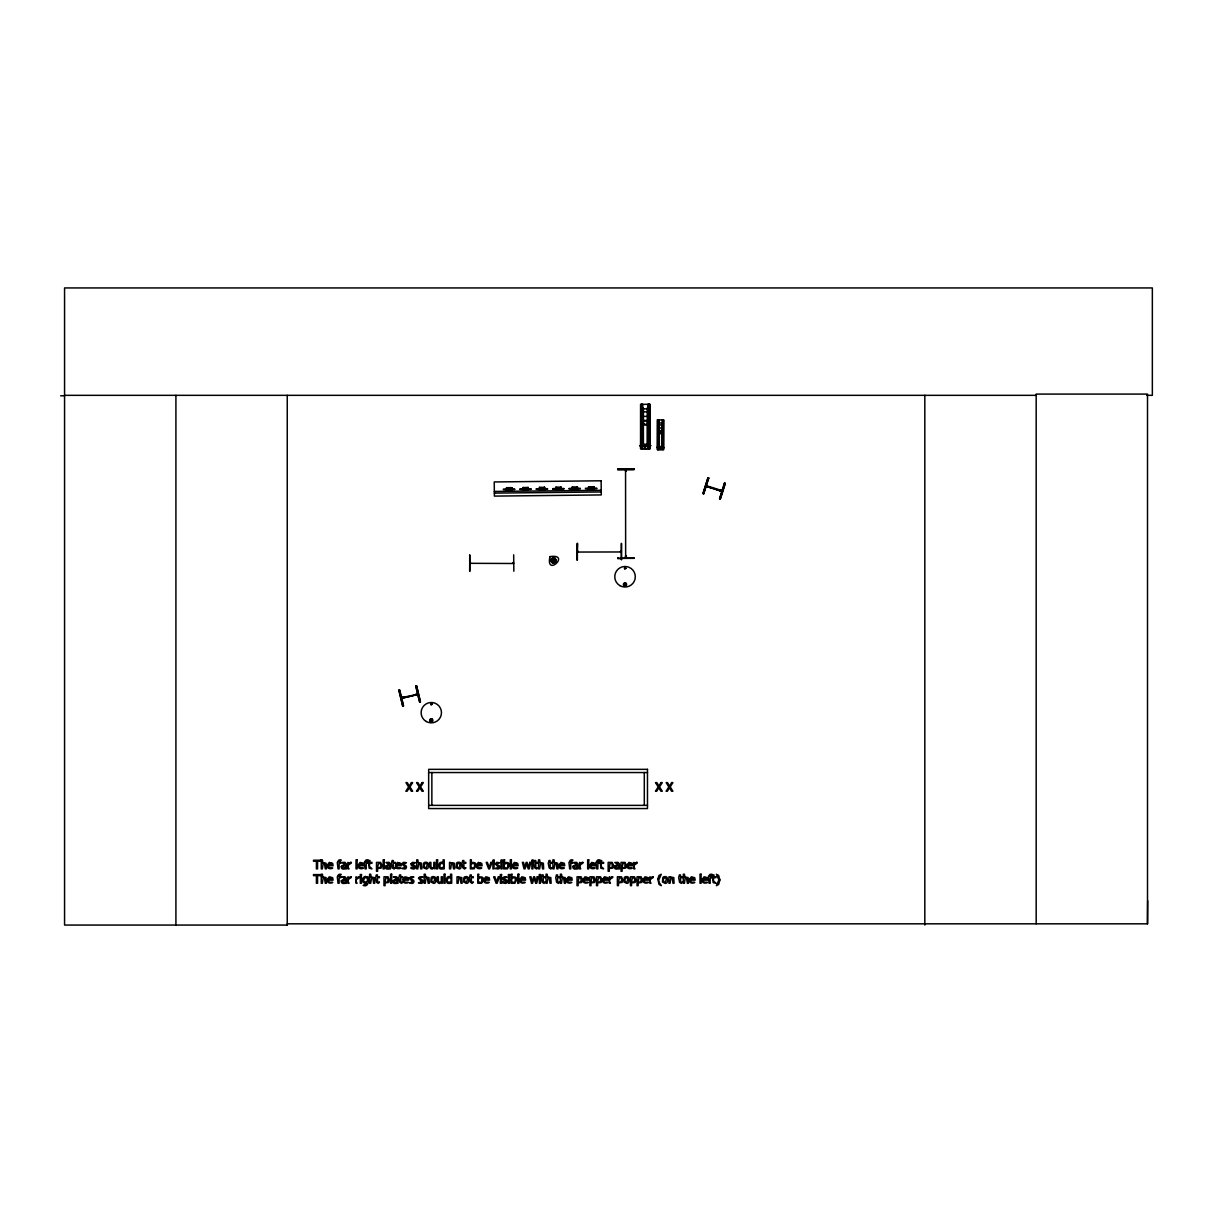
<?xml version="1.0" encoding="UTF-8"?>
<svg xmlns="http://www.w3.org/2000/svg" width="1213" height="1213" viewBox="0 0 1213 1213"><rect width="100%" height="100%" fill="white"/><g stroke="black" fill="none" stroke-linecap="round" stroke-linejoin="round"><path stroke-width="1.5" d="M1146.679 395.332L1152.35 395.332L1152.35 287.936L64.562 287.936L64.562 925.064L287.42 925.064L287.269 923.821L1147.513 923.821L1147.68 900.789M626.393 471.16L625.65 471.326L626.211 469.84M430.782 704.162L431.722 704.404L430.979 703.843M432.071 704.359C430.372 700.917 430.463 707.406 432.071 703.949M430.342 720.097C432.419 724.343 432.283 716.337 430.342 720.598M624.528 568.23L625.468 567.987L624.786 568.67M625.893 568.472C624.407 564.97 623.755 571.247 625.847 568.23M624.058 584.423C627.151 580.815 625.059 588.654 624.073 583.862M552.976 563.257L556.358 560.891L553.992 557.51L550.611 559.875L552.976 563.257L553.568 559.921L553.401 560.831M553.568 559.921L553.992 557.51M625.559 470.022L625.65 557.555M625.559 556.07L626.363 557.374L626.287 555.766M366.933 877.044L368.024 876.772C368.964 880.168 368.646 887.643 363.187 885.46C363.748 884.793 370.268 882.609 364.461 883.109C360.655 881.957 363.036 874.558 366.933 877.044A2.911 2.911 0 0 0 364.779 876.65M401.609 697.611L403.171 697.081L403.216 697.991M513.524 563.499L469.84 563.317L470.492 562.574L469.78 563.408M513.615 563.317L512.947 562.589M578.374 551.96L577.631 551.218M703.843 493.782L702.979 493.509L707.922 477.846L708.786 478.134M703.04 493.524L707.983 477.877M703.631 493.706L708.574 478.058M703.737 493.736L708.756 478.119M706.497 486.489L706.754 485.7M721.871 491.174L720.264 490.81L720.658 490.097M720.31 490.082L721.72 491.113L706.224 486.231M719.703 498.786L724.646 483.138M720.279 498.968L725.238 483.32M711.622 487.899L706.436 486.458L721.902 491.417L716.747 489.567M512.872 562.756L513.524 562.574M577.555 551.399L578.267 551.324M621.405 551.96L620.495 551.976L621.405 551.399M645.695 446.414L644.755 447.84L645.771 448.022L644.755 448.188M660.812 448.037L660.084 449.174M625.65 469.674L625.665 471.493M417.742 694.488L402.034 698.279L401.912 697.46M417.393 694.564L401.806 698.248M551.612 562.62L553.189 560.74M553.78 560.027L555.357 558.147M706.406 485.685L707.74 486.762M626.211 557.374L625.635 555.721L625.529 557.449M620.662 551.324L620.662 552.067M350.542 862.428L349.071 863.338L347.964 862.382L347.964 868.887L349.071 868.887C345.068 863.868 353.802 863.656 350.542 862.428A2.138 2.138 0 0 1 351.421 862.413M350.542 876.832L349.071 877.742L347.964 876.772L347.964 883.276L349.071 883.276C345.068 878.257 353.802 878.045 350.542 876.832A2.138 2.138 0 0 1 351.421 876.802M358.578 876.832L357.092 877.742L356 876.772L356 883.276L357.092 883.276C353.089 878.257 361.823 878.045 358.578 876.832A2.138 2.138 0 0 1 359.442 876.802M582.21 862.428L580.724 863.338L579.617 862.382L579.617 868.887L580.724 868.887C576.721 863.868 585.454 863.656 582.21 862.428A2.138 2.138 0 0 1 583.074 862.413M636.461 862.428L634.975 863.338L633.883 862.382L633.883 868.887L634.975 868.887C630.972 863.868 639.706 863.656 636.461 862.428A2.138 2.138 0 0 1 637.325 862.413M611.943 876.832L610.457 877.742L609.366 876.772L609.366 883.276L610.457 883.276C606.455 878.257 615.188 878.045 611.943 876.832A2.138 2.138 0 0 1 612.808 876.802M652.488 876.832L651.002 877.742L649.91 876.772L649.91 883.276L651.002 883.276C646.999 878.257 655.733 878.045 652.488 876.832A2.138 2.138 0 0 1 653.352 876.802M550.747 561.376L553.052 560.542M553.916 560.224L556.221 559.375M416.575 685.845L415.695 686.058L419.546 702.009L420.441 701.796L416.575 685.845L420.365 701.811M417.56 693.76L415.923 694.003L415.953 694.913M401.776 697.581L417.53 694.352M402.716 706.087L403.595 705.875L399.638 689.939L398.85 690.136L402.716 706.087L398.925 690.121M507.049 489.112L511.295 488.551L507.034 488.581M523.455 488.93L527.7 488.369L523.455 488.399M539.861 488.748L544.121 488.187L539.861 488.217M556.282 488.566L560.527 488.02L556.267 488.035M572.688 488.399L576.933 487.838L572.688 487.869M589.093 488.217L593.354 487.656L589.093 487.687M621.374 543.469L621.435 559.89L621.496 543.469M513.675 554.826L513.842 571.232M469.78 571.247L469.734 554.826L469.674 571.247M503.395 489.142L514.737 489.021M519.801 488.975L531.142 488.839M536.207 488.794L547.563 488.672M552.628 488.612L563.969 488.49M569.033 488.43L580.375 488.308M585.439 488.263L596.796 488.142M503.395 489.673L514.737 489.552M519.801 489.506L531.158 489.37M536.222 489.324L547.563 489.203M552.628 489.142L563.969 489.021M569.033 488.96L580.39 488.839M585.454 488.794L596.796 488.672M494.328 491.447L601.239 490.295M494.358 493.115L601.254 491.962M617.72 469.492L634.141 469.401M634.141 557.722L617.735 558.511L617.735 557.601M617.735 558.435L634.141 558.329M60.65 395.787L64.562 395.772M64.562 395.332L1036.175 395.332M641.177 408.872L649.38 408.872M641.177 411.874L649.38 411.874M641.177 416.393L649.38 416.393M663.602 419.91L657.264 419.941L657.264 449.583L663.602 449.568L663.602 419.91L663.466 449.568M641.161 420.395L649.364 420.395M657.689 422.943L663.162 422.943M641.161 424.899L649.364 424.899M657.689 424.959L663.162 424.959M657.689 427.962L663.162 427.962M657.689 430.645L663.162 430.645M657.689 433.648L663.162 433.648M641.177 444.261L649.38 444.261M639.797 445.535L650.744 445.535M639.797 445.868L650.744 445.868M657.689 446.551L663.162 446.551M656.779 447.4L664.087 447.627M659.993 447.976L660.858 447.931M650.016 448.765L640.54 448.81L640.57 404.354L650.016 404.323L649.986 448.765L649.819 404.323M621.314 551.96L577.631 552.051M428.659 772.545L647.484 772.545M428.659 805.371L647.484 805.371M707.831 486.853L706.421 486.352M644.846 446.429L645.741 446.505M550.611 559.875L553.022 560.3M553.947 560.467L556.358 560.891M706.557 485.731L722.053 490.628M551.248 558.511L553.128 560.072M553.841 560.679L555.721 562.256M552.491 557.631L553.325 559.936M553.644 560.815L554.477 563.12M415.923 686.012L419.774 701.963M399.517 689.97L403.383 705.921M593.445 486.777L593.475 489.506M588.957 486.822L588.987 489.567M577.039 486.959L577.07 489.688M572.536 487.004L572.566 489.734M560.633 487.126L560.664 489.87M556.13 487.186L556.161 489.916M544.212 487.308L544.243 490.037M544.106 488.005L544.121 489.4M539.724 487.353L539.755 490.097M527.807 487.49L527.837 490.219M527.7 488.187L527.716 489.582M523.303 487.535L523.334 490.264M511.401 487.671L511.431 490.401M511.295 488.354L511.31 489.764M506.898 487.717L506.928 490.446M577.388 543.469L577.373 559.89M1147.513 923.821L1147.513 394.089L1036.175 394.089L1036.175 923.821M924.822 395.332L924.822 925.064M712.107 876.772L712.107 877.681M711.97 876.772L711.97 877.681M663.117 419.91L663.162 449.568M662.768 447.703L662.874 423.625L662.738 449.568M662.404 423.625L662.51 447.703M662.101 419.91L662.162 449.568M661.813 423.625L661.813 447.703M661.707 423.625L661.676 447.703M661.267 449.568L659.599 449.568M659.19 423.64L659.068 447.733M658.765 419.941L658.811 449.583M658.704 419.941L658.704 449.583M658.356 423.64L658.341 447.733M657.992 419.941L657.992 449.583M649.455 404.323L649.38 448.765L649.364 404.323M648.925 404.323L648.925 448.765M648.773 404.323L648.743 448.765M648.424 404.323L648.379 448.765M648.227 408.023L648.227 420.987M648.227 424.686L648.227 445.065M647.848 408.023L647.848 420.987M647.848 424.686L647.848 445.065M647.772 404.323L647.772 448.765M647.136 408.023L647.333 420.987M647.181 424.686L647.136 445.065M646.529 448.765L644.027 448.765M644.3 772.545L644.3 805.371M643.375 408.053L643.421 421.017M643.375 424.732L643.421 445.095M643.224 408.053L643.224 421.017M643.224 424.732L643.224 445.095M642.845 408.053L642.845 421.017M642.845 424.732L642.845 445.095M642.769 404.354L642.769 448.81M642.329 408.053L642.329 421.017M642.329 424.732L642.329 445.095M642.132 404.354L642.162 448.81M641.829 404.354L641.829 448.81L641.616 404.354M641.177 404.354L641.101 448.81M599.768 862.382L599.768 863.292M431.858 772.545L431.858 805.371M287.254 395.332L287.254 925.064M175.915 395.332L175.915 925.064M657.795 879.076L659.038 884.429L661.267 885.672L659.25 882.579A7.293 7.293 0 0 1 658.795 879.941L661.267 874.27L659.023 875.452L657.795 879.076M719.916 879.941L718.642 884.429L716.413 885.672L718.884 879.941L716.413 874.27L718.642 875.452L719.916 879.941M474.692 865.612L474.222 867.477A1.531 1.531 0 0 1 473.297 868.038L471.463 867.704C468.627 864.05 475.102 861.139 474.692 865.612M482.152 880.001L481.682 881.881A1.531 1.531 0 0 1 480.757 882.427L478.923 882.094C476.087 878.439 482.577 875.528 482.152 880.001M508.004 865.612L507.519 867.477A1.531 1.531 0 0 1 506.594 868.038L504.76 867.704C501.939 864.05 508.414 861.139 508.004 865.612M515.464 880.001L514.979 881.881A1.531 1.531 0 0 1 514.069 882.427L512.235 882.094C509.399 878.439 515.874 875.528 515.464 880.001M381.959 865.46L381.185 868.053L377.607 868.553L377.607 871.283L376.5 871.283L376.5 862.382L380.594 862.413L381.959 865.46M389.418 879.85L388.645 882.442L385.067 882.943L385.067 885.672L383.975 885.672L383.975 876.772L388.054 876.817L389.418 879.85M582.483 879.85L581.709 882.442L578.131 882.943L578.131 885.672L577.039 885.672L577.039 876.772L581.118 876.817L582.483 879.85M595.356 879.85L594.582 882.442L590.989 882.943L590.989 885.672L589.897 885.672L589.897 876.772L593.976 876.817L595.356 879.85M601.951 879.85L601.163 882.442L597.584 882.943L597.584 885.672L596.493 885.672L596.493 876.772L600.571 876.817L601.951 879.85M613.611 865.46L612.838 868.053L609.26 868.553L609.26 871.283L608.153 871.283L608.153 862.382L612.247 862.413L613.611 865.46M622.83 879.85L622.057 882.442L618.478 882.943L618.478 885.672L617.387 885.672L617.387 876.772L621.465 876.817L622.83 879.85M626.469 865.46L625.681 868.053L622.102 868.553L622.102 871.283L621.011 871.283L621.011 862.382L625.089 862.413L626.469 865.46M635.9 879.85L635.127 882.442L631.548 882.943L631.548 885.672L630.442 885.672L630.442 876.772L634.52 876.817L635.9 879.85M642.496 879.85L641.722 882.442L638.129 882.943L638.129 885.672L637.037 885.672L637.037 876.772L641.116 876.817L642.496 879.85M338.063 861.609L337.29 862.382L338.033 868.887L339.124 868.887L339.124 863.292L340.898 863.292L340.898 862.382C335.501 862.307 345.099 859.41 339.276 859.911A1.774 1.774 0 0 0 338.351 860.714L338.063 861.609M338.063 875.998L337.29 876.772L338.033 883.276L339.124 883.276L339.124 877.681L340.898 877.681L340.898 876.772C335.501 876.696 345.099 873.8 339.276 874.315A1.774 1.774 0 0 0 338.351 875.104L338.063 875.998M365.143 861.609L364.37 862.382L365.113 868.887L366.205 868.887L366.205 863.292L368.858 863.292L369.146 868.205L371.966 868.826C371.284 867.477 368.055 867.265 369.95 863.292L371.966 863.292L371.966 862.382L369.95 862.382L369.95 860.502L368.858 860.502L368.858 862.382C361.504 862.913 372.33 859.365 366.356 859.911A1.774 1.774 0 0 0 365.431 860.714L365.143 861.609M428.72 865.627L427.916 868.174A2.562 2.562 0 0 1 426.445 869.008L423.337 867.644L423.701 863.095A2.593 2.593 0 0 1 425.187 862.261L426.445 862.261A2.562 2.562 0 0 1 427.916 863.095L428.72 865.627M436.18 880.032L435.391 882.564A2.562 2.562 0 0 1 433.905 883.398L430.812 882.033L431.176 877.499A2.593 2.593 0 0 1 432.662 876.65L433.905 876.65A2.562 2.562 0 0 1 435.391 877.484L436.18 880.032M461.531 865.627L460.743 868.174A2.562 2.562 0 0 1 459.257 869.008L456.149 867.644L456.513 863.095A2.593 2.593 0 0 1 458.014 862.261L459.257 862.261A2.562 2.562 0 0 1 460.743 863.095L461.531 865.627M468.991 880.032L468.203 882.564A2.562 2.562 0 0 1 466.717 883.398L463.624 882.033L463.988 877.499A2.593 2.593 0 0 1 465.474 876.65L466.717 876.65A2.562 2.562 0 0 1 468.203 877.484L468.991 880.032M475.83 865.521L474.177 868.811L470.371 868.887L470.371 859.82L471.463 859.82C468.976 865.005 476.709 859.926 475.83 865.521M483.29 879.91L481.637 883.216L477.831 883.276L477.831 874.209L478.923 874.209C476.436 879.395 484.169 874.33 483.29 879.91M509.126 865.521L507.474 868.811L503.668 868.887L503.668 859.82L504.76 859.82C502.288 865.005 510.021 859.926 509.126 865.521M516.586 879.91L514.949 883.216L511.143 883.276L511.143 874.209L512.235 874.209C509.748 879.395 517.481 874.33 516.586 879.91M569.716 861.609L568.942 862.382L569.685 868.887L570.777 868.887L570.777 863.292L572.551 863.292L572.551 862.382C567.153 862.307 576.751 859.41 570.944 859.911A1.774 1.774 0 0 0 570.004 860.714L569.716 861.609M596.796 861.609L596.023 862.382L596.766 868.887L597.857 868.887L597.857 863.292L600.511 863.292L600.799 868.205L603.619 868.826C602.937 867.477 599.707 867.265 601.603 863.292L603.619 863.292L603.619 862.382L601.603 862.382L601.603 860.502L600.511 860.502L600.511 862.382C593.157 862.913 603.983 859.365 598.009 859.911A1.774 1.774 0 0 0 597.084 860.714L596.796 861.609M629.32 880.032L628.531 882.564A2.562 2.562 0 0 1 627.045 883.398L623.952 882.033L624.316 877.499A2.593 2.593 0 0 1 625.802 876.65L627.045 876.65A2.562 2.562 0 0 1 628.531 877.484L629.32 880.032M667.847 880.032L667.059 882.564A2.562 2.562 0 0 1 665.573 883.398L662.465 882.033L662.829 877.499A2.593 2.593 0 0 1 664.315 876.65L665.573 876.65A2.562 2.562 0 0 1 667.059 877.484L667.847 880.032M709.135 875.998L708.362 876.772L709.105 883.276L710.196 883.276L710.196 877.681L712.85 877.681L713.138 882.594L715.958 883.216C715.276 881.866 712.046 881.654 713.941 877.681L715.958 877.681L715.958 876.772L713.941 876.772L713.941 874.907L712.85 874.907L712.85 876.772C705.496 877.317 716.322 873.754 710.348 874.315A1.774 1.774 0 0 0 709.423 875.104L709.135 875.998M327.51 864.914C325.797 871.813 338.048 866.931 329.83 867.932A1.804 1.804 0 0 1 328.89 867.143L328.571 865.748L333.09 865.748L332.665 863.338L329.254 862.428L327.51 864.914M327.51 879.304C325.797 886.218 338.048 881.32 329.83 882.321A1.804 1.804 0 0 1 328.89 881.533L328.571 880.138L333.09 880.138L332.665 877.727L329.254 876.832L327.51 879.304M358.32 864.914C356.592 871.813 368.873 866.931 360.64 867.932A1.804 1.804 0 0 1 359.7 867.143L359.382 865.748L363.885 865.748L363.475 863.338L360.064 862.428L358.32 864.914M395.665 864.914C393.937 871.813 406.219 866.931 397.985 867.932A1.804 1.804 0 0 1 397.06 867.143L396.727 865.748L401.245 865.748L400.821 863.338L397.409 862.428L395.665 864.914M403.141 879.304C401.427 886.218 413.663 881.32 405.445 882.321A1.804 1.804 0 0 1 404.52 881.533L404.202 880.138L408.705 880.138L408.296 877.727L404.884 876.832L403.141 879.304M438.818 864.884L439.44 868.19A2.092 2.092 0 0 0 440.668 869.008L444.216 868.887L444.216 859.82L443.124 859.82L443.124 862.64A2.957 2.957 0 0 0 440.971 862.261A2.547 2.547 0 0 0 439.591 863.11L438.818 864.884M446.278 879.273L446.9 882.594A2.092 2.092 0 0 0 448.128 883.398L451.691 883.276L451.691 874.209L450.584 874.209L450.584 877.029A2.957 2.957 0 0 0 448.431 876.65A2.547 2.547 0 0 0 447.066 877.499L446.278 879.273M476.557 864.914C474.829 871.813 487.11 866.931 478.877 867.932A1.804 1.804 0 0 1 477.937 867.143L477.619 865.748L482.122 865.748L481.713 863.338L478.301 862.428L476.557 864.914M484.032 879.304C482.304 886.218 494.555 881.32 486.337 882.321A1.804 1.804 0 0 1 485.412 881.533L485.094 880.138L489.597 880.138L489.173 877.727L485.761 876.832L484.032 879.304M512.583 864.914C510.855 871.813 523.137 866.931 514.903 867.932A1.804 1.804 0 0 1 513.978 867.143L513.645 865.748L518.163 865.748L517.739 863.338L514.327 862.428L512.583 864.914M520.059 879.304C518.345 886.218 530.581 881.32 522.363 882.321A1.804 1.804 0 0 1 521.438 881.533L521.12 880.138L525.623 880.138L525.214 877.727L521.802 876.832L520.059 879.304M559.163 864.914C557.434 871.813 569.716 866.931 561.483 867.932A1.804 1.804 0 0 1 560.542 867.143L560.224 865.748L564.742 865.748L564.318 863.338L560.906 862.428L559.163 864.914M566.638 879.304C564.894 886.203 577.176 881.32 568.942 882.321A1.804 1.804 0 0 1 568.018 881.533L567.699 880.138L572.202 880.138L571.793 877.727L568.381 876.832L566.638 879.304M583.226 879.304C581.497 886.203 593.779 881.32 585.53 882.321A1.804 1.804 0 0 1 584.605 881.533L584.287 880.138L588.79 880.138L588.381 877.727L584.969 876.832L583.226 879.304M589.973 864.914C588.26 871.813 600.496 866.931 592.293 867.932A1.804 1.804 0 0 1 591.353 867.143L591.034 865.748L595.538 865.748L595.128 863.338L591.717 862.428L589.973 864.914M602.679 879.304C600.966 886.218 613.217 881.32 604.999 882.321A1.804 1.804 0 0 1 604.059 881.533L603.74 880.138L608.259 880.138L607.834 877.727L604.423 876.832L602.679 879.304M627.197 864.914C625.468 871.813 637.75 866.931 629.517 867.932A1.804 1.804 0 0 1 628.577 867.143L628.258 865.748L632.777 865.748L632.352 863.338L628.941 862.428L627.197 864.914M643.239 879.304C641.51 886.218 653.762 881.32 645.543 882.321A1.804 1.804 0 0 1 644.619 881.533L644.285 880.138L648.803 880.138L648.379 877.727L644.967 876.832L643.239 879.304M689.591 879.304C687.847 886.203 700.128 881.32 691.895 882.321A1.804 1.804 0 0 1 690.97 881.533L690.637 880.138L695.155 880.138L694.731 877.727L691.319 876.832L689.591 879.304M702.312 879.304C700.583 886.203 712.865 881.32 704.617 882.321A1.804 1.804 0 0 1 703.692 881.533L703.373 880.138L707.876 880.138L707.467 877.727L704.056 876.832L702.312 879.304M402.019 863.792C405.415 868.614 407.462 866.446 401.943 868.493L404.717 868.993A2.487 2.487 0 0 0 405.991 868.447C408.826 863.55 397.576 865.309 406.416 862.686L403.413 862.352L402.019 863.792M409.478 878.182C412.89 883.019 414.937 880.85 409.403 882.882L412.177 883.398A2.487 2.487 0 0 0 413.466 882.837C416.286 877.939 405.051 879.713 413.876 877.09L410.873 876.756L409.478 878.182M411.055 863.792L411.359 865.294L414.573 867.159L413.193 868.114L410.995 867.265L410.995 868.493L413.754 868.993A2.487 2.487 0 0 0 415.043 868.447C417.879 863.55 406.628 865.309 415.453 862.686L412.45 862.352L411.055 863.792M418.53 878.182C421.927 883.019 423.974 880.85 418.455 882.882L421.229 883.398A2.487 2.487 0 0 0 422.503 882.837C425.338 877.939 414.088 879.713 422.928 877.09L419.925 876.756L418.53 878.182M495.298 863.792C498.695 868.614 500.742 866.446 495.222 868.493L497.997 868.993A2.487 2.487 0 0 0 499.271 868.447C502.106 863.55 490.856 865.309 499.695 862.686L496.693 862.352L495.298 863.792M502.758 878.182L503.061 879.698L506.276 881.548L504.881 882.503L502.682 881.654L502.682 882.882L505.457 883.398A2.487 2.487 0 0 0 506.746 882.837C509.566 877.939 498.331 879.713 507.155 877.09L504.153 876.756L502.758 878.182M424.156 864.535C424.944 874.603 430.342 859.304 424.156 864.535M431.616 878.925C432.419 888.993 437.802 873.694 431.616 878.925M456.967 864.535C457.771 874.603 463.154 859.304 456.967 864.535M464.427 878.925C465.231 888.993 470.614 873.694 464.427 878.925M624.756 878.925C625.559 888.993 630.957 873.694 624.756 878.925M663.284 878.925C664.087 888.993 669.47 873.694 663.284 878.925M380.837 865.582L380.094 867.674L377.607 867.659L378.426 863.444L380.276 863.58L380.837 865.582M388.296 879.971L387.569 882.063L385.067 882.063L385.886 877.833L387.735 877.985L388.296 879.971M581.361 879.971L580.633 882.063L578.131 882.063L578.95 877.833L580.8 877.985L581.361 879.971M594.234 879.971L593.491 882.063L590.989 882.063L591.823 877.833L593.673 877.985L594.234 879.971M600.814 879.971L600.086 882.063L597.584 882.063L598.403 877.833L600.253 877.985L600.814 879.971M612.489 865.582L611.761 867.674L609.26 867.659L610.078 863.444L611.928 863.58L612.489 865.582M621.708 879.971L620.98 882.063L618.478 882.063L619.297 877.833L621.147 877.985L621.708 879.971M625.332 865.582L624.604 867.674L622.102 867.659L622.921 863.444L624.771 863.58L625.332 865.582M634.778 879.971L634.035 882.063L631.548 882.063L632.367 877.833L634.217 877.985L634.778 879.971M641.359 879.971L640.631 882.063L638.129 882.063L638.963 877.833L640.798 877.985L641.359 879.971M440.016 864.596C438.227 869.569 446.05 868.553 443.124 863.55L440.941 863.353L440.016 864.596M447.476 879C445.702 883.959 453.526 882.958 450.584 877.939L448.401 877.742L447.476 879M341.323 866.37L341.262 866.992A2.229 2.229 0 0 0 341.596 868.19L341.839 868.493A1.971 1.971 0 0 0 343.234 869.069L346.433 868.887L346.387 863.868L344.901 862.322L341.793 862.519C345.978 864.581 346.554 862.761 341.323 866.37M341.323 880.759L341.262 881.381A2.229 2.229 0 0 0 341.596 882.579L341.839 882.882A1.971 1.971 0 0 0 343.234 883.458L346.433 883.276L346.387 878.257L344.901 876.711L341.793 876.908C345.978 878.97 346.554 877.151 341.323 880.759M385.446 866.37L385.37 866.992A2.229 2.229 0 0 0 385.704 868.19L385.946 868.493A1.971 1.971 0 0 0 387.341 869.069L390.541 868.887L390.495 863.868L389.009 862.322L385.901 862.519C390.086 864.581 390.662 862.761 385.446 866.37M392.906 880.759L392.83 881.381A2.229 2.229 0 0 0 393.179 882.579L393.406 882.882A1.971 1.971 0 0 0 394.801 883.458L398 883.276L397.97 878.257L396.469 876.711L393.361 876.908C397.561 878.97 398.122 877.151 392.906 880.759M572.976 866.37L572.915 866.992A2.229 2.229 0 0 0 573.249 868.19L573.491 868.493A1.971 1.971 0 0 0 574.886 869.069L578.085 868.887L578.04 863.868L576.554 862.322L573.446 862.519C577.631 864.581 578.207 862.761 572.976 866.37M614.369 866.37L614.294 866.992A2.229 2.229 0 0 0 614.642 868.19L614.87 868.493A1.971 1.971 0 0 0 616.265 869.069L619.479 868.887L619.434 863.868L617.948 862.322L614.824 862.519C619.024 864.581 619.585 862.761 614.369 866.37M363.809 878.925C362.096 883.625 369.798 882.715 366.933 877.939L365.083 877.606L363.809 878.925M429.857 719.961C431.676 725.601 434.254 715.973 429.857 719.961M623.603 584.044C625.408 589.685 627.985 580.057 623.603 584.044M659.25 431.828C660.736 436.468 662.859 428.553 659.25 431.828M342.46 866.491L342.703 867.765L344.113 867.992L345.341 867.28L345.341 865.476L342.46 866.491M342.46 880.881L342.703 882.169L344.113 882.397L345.341 881.669L345.341 879.865L342.46 880.881M386.568 866.491L386.811 867.765L388.221 867.992L389.449 867.28L389.449 865.476L386.568 866.491M394.028 880.881L394.27 882.169L395.696 882.397L396.924 881.669L396.924 879.865L394.028 880.881M574.113 866.491L574.356 867.765L575.766 867.992L576.994 867.28L576.994 865.476L574.113 866.491M615.491 866.491L615.734 867.765L617.159 867.992L618.387 867.28L618.387 865.476L615.491 866.491M529.778 862.382L528.686 867.416L527.109 862.382L526.199 862.382L524.668 867.416L523.516 862.382L522.378 862.382L524.031 868.887L525.047 868.887L526.624 863.868L528.216 868.887L529.232 868.887L530.869 862.382L529.778 862.382M537.238 876.772L536.161 881.806L534.569 876.772L533.675 876.772L532.128 881.806L530.976 876.772L529.838 876.772L531.506 883.276L532.507 883.276L534.084 878.257L535.676 883.276L536.692 883.276L538.345 876.772L537.238 876.772M328.738 864.187L332.013 864.899L330.815 863.125L328.738 864.187M328.738 878.576L332.013 879.304L330.815 877.53L328.738 878.576M359.548 864.187L362.823 864.899L361.626 863.125L359.548 864.187M396.894 864.187L400.169 864.899L398.971 863.125L396.894 864.187M404.354 878.576L407.644 879.304L406.431 877.53L404.354 878.576M477.786 864.187L481.061 864.899L479.863 863.125L477.786 864.187M485.245 878.576L488.521 879.304L487.323 877.53L485.245 878.576M513.812 864.187L517.087 864.899L515.889 863.125L513.812 864.187M521.272 878.576L524.562 879.304L523.349 877.53L521.272 878.576M560.391 864.187L563.666 864.899L562.468 863.125L560.391 864.187M567.851 878.576L571.141 879.304L569.928 877.53L567.851 878.576M584.454 878.576L587.729 879.304L586.531 877.53L584.454 878.576M591.201 864.187L594.476 864.899L593.278 863.125L591.201 864.187M603.907 878.576L607.182 879.304L605.984 877.53L603.907 878.576M628.425 864.187L631.7 864.899L630.502 863.125L628.425 864.187M644.452 878.576L647.727 879.304L646.529 877.53L644.452 878.576M690.804 878.576L694.079 879.304L692.881 877.53L690.804 878.576M703.54 878.576L706.815 879.304L705.617 877.53L703.54 878.576M724.434 483.077L719.521 498.74L720.355 498.998L725.298 483.35L724.434 483.077M490.931 862.382L489.173 867.401L487.383 862.382L486.201 862.382L488.642 868.887L489.627 868.887L492.069 862.382L490.931 862.382M498.391 876.772L496.633 881.79L494.843 876.772L493.676 876.772L496.102 883.276L497.087 883.276L499.544 876.772L498.391 876.772M411.419 782.597L409.312 786.009L407.234 782.597L405.915 782.597L408.599 786.934L405.839 791.27L407.083 791.27L409.236 787.798L411.343 791.27L412.678 791.27L409.949 786.873L412.663 782.597L411.419 782.597M422.063 782.597L419.956 786.009L417.894 782.597L416.575 782.597L419.243 786.934L416.484 791.27L417.742 791.27L419.88 787.798L422.003 791.27L423.322 791.27L420.608 786.873L423.307 782.597L422.063 782.597M661.009 782.597L658.917 786.009L656.84 782.597L655.52 782.597L658.189 786.934L655.445 791.27L656.688 791.27L658.841 787.798L660.949 791.27L662.268 791.27L659.554 786.873L662.268 782.597L661.009 782.597M671.653 782.597L669.561 786.009L667.484 782.597L666.164 782.597L668.848 786.934L666.089 791.27L667.332 791.27L669.485 787.798L671.593 791.27L672.912 791.27L670.198 786.873L672.912 782.597L671.653 782.597M549.989 556.6C545.289 577.737 571.49 553.537 549.989 556.6M322.84 862.716L322.355 859.82L321.263 859.82L321.263 868.887L322.355 868.887L323.204 863.459A1.865 1.865 0 0 1 324.417 863.277L325.281 868.887L326.373 868.887L326.07 863.186L322.84 862.716M322.84 877.105L322.355 874.209L321.263 874.209L321.263 883.276L322.355 883.276L323.204 877.848A1.865 1.865 0 0 1 324.417 877.666L325.281 883.276L326.373 883.276L326.07 877.575L322.84 877.105M371.193 877.105L370.708 874.209L369.601 874.209L369.601 883.276L370.708 883.276L371.542 877.848A1.865 1.865 0 0 1 372.755 877.666L373.619 883.276L374.711 883.276L374.408 877.575L371.193 877.105M418.303 862.716L417.803 859.82L416.711 859.82L416.711 868.887L417.803 868.887L418.652 863.459A1.865 1.865 0 0 1 419.865 863.277L420.729 868.887L421.821 868.887L421.518 863.186L418.303 862.716M425.763 877.105L425.278 874.209L424.186 874.209L424.186 883.276L425.278 883.276L426.127 877.848A1.865 1.865 0 0 1 427.325 877.666L428.189 883.276L429.296 883.276L428.993 877.575L425.763 877.105M451.115 862.716L449.523 862.382L449.523 868.887L450.63 868.887L451.479 863.459A1.865 1.865 0 0 1 452.676 863.277L453.541 868.887L454.648 868.887L454.344 863.186L451.115 862.716M458.575 877.105L456.998 876.772L456.998 883.276L458.089 883.276L458.939 877.848A1.865 1.865 0 0 1 460.152 877.666L461.016 883.276L462.108 883.276L461.804 877.575L458.575 877.105M540.134 862.716L539.649 859.82L538.557 859.82L538.557 868.887L539.649 868.887L540.498 863.459A1.865 1.865 0 0 1 541.711 863.277L542.575 868.887L543.667 868.887L543.363 863.186L540.134 862.716M554.493 862.716L554.007 859.82L552.916 859.82L552.916 868.887L554.007 868.887L554.857 863.459A1.865 1.865 0 0 1 556.07 863.277L556.934 868.887L558.025 868.887L557.722 863.186L554.493 862.716M547.594 877.105L547.108 874.209L546.017 874.209L546.017 883.276L547.108 883.276L547.958 877.848A1.865 1.865 0 0 1 549.171 877.666L550.035 883.276L551.127 883.276L550.823 877.575L547.594 877.105M561.968 877.105L561.483 874.209L560.376 874.209L560.376 883.276L561.483 883.276L562.316 877.848A1.865 1.865 0 0 1 563.529 877.666L564.394 883.276L565.485 883.276L565.182 877.575L561.968 877.105M670.546 877.105L668.97 876.772L668.97 883.276L670.061 883.276L670.91 877.848A1.865 1.865 0 0 1 672.123 877.666L672.988 883.276L674.079 883.276L673.776 877.575L670.546 877.105M684.905 877.105L684.42 874.209L683.328 874.209L683.328 883.276L684.42 883.276L685.269 877.848A1.865 1.865 0 0 1 686.482 877.666L687.346 883.276L688.438 883.276L688.135 877.575L684.905 877.105M433.814 868.159C430.236 871.434 428.371 864.975 429.796 862.382L430.888 862.382L430.918 866.946L432.116 868.023L433.814 867.234L433.814 862.382L434.906 862.382L434.906 868.887L433.814 868.159M441.274 882.548C437.696 885.824 435.831 879.38 437.256 876.772L438.348 876.772L438.393 881.335L439.591 882.412L441.274 881.624L441.274 876.772L442.366 876.772L442.366 883.276L441.274 882.548M395.195 867.841L393.391 867.644L393.239 863.292L395.256 863.292L395.256 862.382L393.239 862.382L393.239 860.502L392.148 860.502L391.405 863.292L392.269 867.841L394.043 869.008L395.256 867.841M379.366 882.23L377.577 882.033L377.425 877.681L379.442 877.681L379.442 876.772L377.425 876.772L377.425 874.907L376.318 874.907L375.59 877.681L376.455 882.23L378.229 883.398L379.442 882.23M402.655 882.23L400.866 882.033L400.715 877.681L402.731 877.681L402.731 876.772L400.715 876.772L400.715 874.907L399.608 874.907L398.88 877.681L399.744 882.23L401.518 883.398L402.731 882.23M465.762 867.841L463.973 867.644L463.821 863.292L465.837 863.292L465.837 862.382L463.821 862.382L463.821 860.502L462.729 860.502L461.986 863.292L462.85 867.841L464.624 869.008L465.762 867.841M473.237 882.23L471.432 882.033L471.281 877.681L473.297 877.681L473.297 876.772L471.281 876.772L471.281 874.907L470.189 874.907L469.446 877.681L470.31 882.23L472.084 883.398L473.297 882.23M537.677 867.841L535.873 867.644L535.737 863.292L537.738 863.292L537.738 862.382L535.737 862.382L535.737 860.502L534.63 860.502L533.902 863.292L534.766 867.841L536.525 869.008L537.738 867.841M552.036 867.841L550.247 867.644L550.096 863.292L552.112 863.292L552.112 862.382L550.096 862.382L550.096 860.502L549.004 860.502L548.261 863.292L549.125 867.841L550.899 869.008L552.112 867.841M545.137 882.23L543.348 882.033L543.197 877.681L545.213 877.681L545.213 876.772L543.197 876.772L543.197 874.907L542.105 874.907L541.362 877.681L542.226 882.23L544 883.398L545.137 882.23M559.511 882.23L557.707 882.033L557.555 877.681L559.572 877.681L559.572 876.772L557.555 876.772L557.555 874.907L556.464 874.907L555.721 877.681L556.585 882.23L558.359 883.398L559.572 882.23M682.464 882.23L680.66 882.033L680.508 877.681L682.525 877.681L682.525 876.772L680.508 876.772L680.508 874.907L679.416 874.907L678.674 877.681L679.538 882.23L681.312 883.398L682.525 882.23M577.433 543.469L577.039 559.89L577.433 543.469M601.132 480.788L494.237 481.955L494.388 496.102L601.284 494.934L601.132 480.788M511.856 487.656L506.443 487.717L506.473 490.446L511.886 490.401L511.856 487.656M528.261 487.49L522.848 487.535L522.879 490.279L528.292 490.219L528.261 487.49M544.682 487.308L539.269 487.368L539.285 490.097L544.698 490.037L544.682 487.308M561.088 487.126L555.675 487.186L555.706 489.916L561.119 489.855L561.088 487.126M577.494 486.944L572.081 487.004L572.111 489.749L577.524 489.688L577.494 486.944M593.915 486.777L588.502 486.822L588.517 489.567L593.945 489.506L593.915 486.777M634.126 468.779L617.72 468.809L617.72 469.719L634.141 469.628L634.126 468.703M645.907 446.323L644.619 446.323L645.907 446.384M647.484 769.345L428.659 769.345L428.659 808.555L647.484 808.555L647.484 769.345M357.107 859.82L356.016 859.82L356.016 868.887L357.107 868.887L357.107 859.82M384.218 859.82L383.126 859.82L383.126 868.887L384.218 868.887L384.218 859.82M437.605 859.82L436.513 859.82L436.513 868.887L437.605 868.887L437.605 859.82M511.386 859.82L510.279 859.82L510.279 868.887L511.386 868.887L511.386 859.82M588.76 859.82L587.668 859.82L587.668 868.887L588.76 868.887L588.76 859.82M320.475 860.214L313.5 860.214L313.5 861.23L316.411 861.23L316.411 868.887L317.563 868.887L317.563 861.23L320.475 861.23L320.475 860.214M494.1 860.153L492.842 860.153L492.842 861.291L494.1 861.291L494.1 860.153M502.137 860.153L500.893 860.153L500.893 861.291L502.137 861.291L502.137 860.153M533.038 860.153L531.794 860.153L531.794 861.291L533.038 861.291L533.038 860.153M494.025 862.382L492.918 862.382L492.918 868.887L494.025 868.887L494.025 862.382M502.061 862.382L500.969 862.382L500.969 868.887L502.061 868.887L502.061 862.382M532.962 862.382L531.87 862.382L531.87 868.887L532.962 868.887L532.962 862.382M391.678 874.209L390.586 874.209L390.586 883.276L391.678 883.276L391.678 874.209M445.065 874.209L443.973 874.209L443.973 883.276L445.065 883.276L445.065 874.209M518.846 874.209L517.754 874.209L517.754 883.276L518.846 883.276L518.846 874.209M701.099 874.209L700.007 874.209L700.007 883.276L701.099 883.276L701.099 874.209M320.475 874.603L313.5 874.603L313.5 875.634L316.411 875.634L316.411 883.276L317.563 883.276L317.563 875.634L320.475 875.634L320.475 874.603M361.489 874.543L360.231 874.543L360.231 875.68L361.489 875.68L361.489 874.543M501.56 874.543L500.317 874.543L500.317 875.68L501.56 875.68L501.56 874.543M509.612 874.543L508.353 874.543L508.353 875.68L509.612 875.68L509.612 874.543M540.498 874.543L539.254 874.543L539.254 875.68L540.498 875.68L540.498 874.543M361.413 876.772L360.306 876.772L360.306 883.276L361.413 883.276L361.413 876.772M501.485 876.772L500.393 876.772L500.393 883.276L501.485 883.276L501.485 876.772M509.536 876.772L508.429 876.772L508.429 883.276L509.536 883.276L509.536 876.772M540.422 876.772L539.33 876.772L539.33 883.276L540.422 883.276L540.422 876.772M657.749 449.583L657.749 419.941L657.643 449.583M368.115 863.292L368.115 862.382L367.979 863.292M426.203 721.477A10.174 10.174 0 0 0 441.471 712.668A10.174 10.174 0 0 0 426.203 703.858A10.174 10.174 0 0 0 426.203 721.477M430.16 721.462A1.592 1.592 0 0 0 432.829 720.749A1.592 1.592 0 0 0 430.873 718.809A1.592 1.592 0 0 0 430.16 721.462M619.904 585.636A10.25 10.25 0 0 0 635.294 576.751A10.25 10.25 0 0 0 619.904 567.866A10.25 10.25 0 0 0 619.904 585.636M623.907 585.545A1.592 1.592 0 0 0 626.56 584.833A1.592 1.592 0 0 0 624.619 582.892A1.592 1.592 0 0 0 623.907 585.545M643.982 423.944A1.82 1.82 0 0 0 647.029 423.125A1.82 1.82 0 0 0 644.785 420.896A1.82 1.82 0 0 0 643.982 423.944"/></g></svg>
